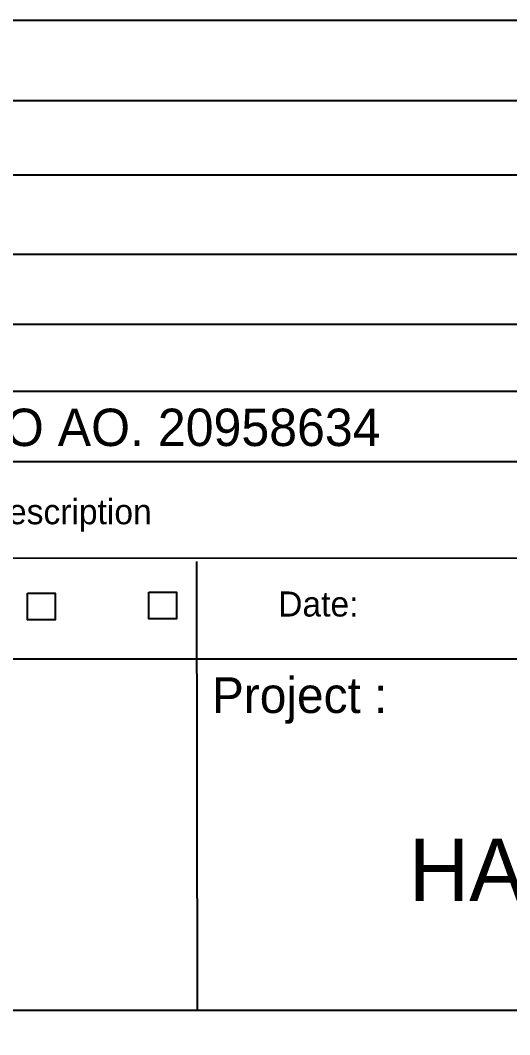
# Model space of a CAD drawing. Extents: x 0 to 841, y 0 to 594.
# Drawn here: x 719.4 to 758.6, y 82.3 to 163.7 of the extents above; entities that cross this region are included whole.
import ezdxf

# ---------------------------------------------------------------- set-up
doc = ezdxf.new("R2010")
doc.units = 0
doc.layers.add('01-LIN-025-A', color=7, linetype='Continuous')
doc.layers.add('02-LIN-025-B', color=7, linetype='Continuous')

msp = doc.modelspace()

# ---------------------------------------------------------------- linework, layer by layer
at = {"layer": '01-LIN-025-A'}
for p, q in [((648.74, 157.244), (829.055, 157.244)), ((648.825, 151.274), (829.269, 151.274)), ((648.827, 144.949), (829.268, 144.852)), ((648.828, 139.29), (829.27, 139.285)), ((648.817, 133.917), (829.275, 133.917)), ((648.817, 128.257), (829.275, 128.257)), ((733.55, 120.235), (733.589, 84.191)), ((648.723, 112.418), (829.276, 112.418))]:
    msp.add_line(p, q, dxfattribs=at)
for points in [[(648.78, 84.001), (648.838, 163.669), (829.263, 163.669)], [(829.257, 120.491), (648.808, 120.475)]]:
    msp.add_lwpolyline(points, dxfattribs=at)
for points in [[(720.012, 117.693), (722.223, 117.693), (722.223, 115.548), (720.012, 115.548)], [(729.739, 117.769), (731.95, 117.769), (731.95, 115.624), (729.739, 115.624)], [(648.81, 84.229), (829.271, 84.229), (829.271, 10.406), (648.81, 10.406)]]:
    msp.add_lwpolyline(points, close=True, dxfattribs=at)

# ---------------------------------------------------------------- texts
for s, height, p in [('Description', 2.01251, (716.495, 123.224)), ('Date:', 2.0126, (740.094, 115.817)), ('Project :', 2.8671, (734.784, 108.074))]:
    msp.add_text(s, height=height, dxfattribs=at).set_placement(p)
at = {"layer": '02-LIN-025-B'}
for s, height, p in [('AS BUILT ACC. TO AO. 20958634', 3, (686.089, 129.5)), ('HALEPRODUKSJON', 5, (750.575, 92.999))]:
    msp.add_text(s, height=height, dxfattribs=at).set_placement(p)

doc.saveas('drawing.dxf')
